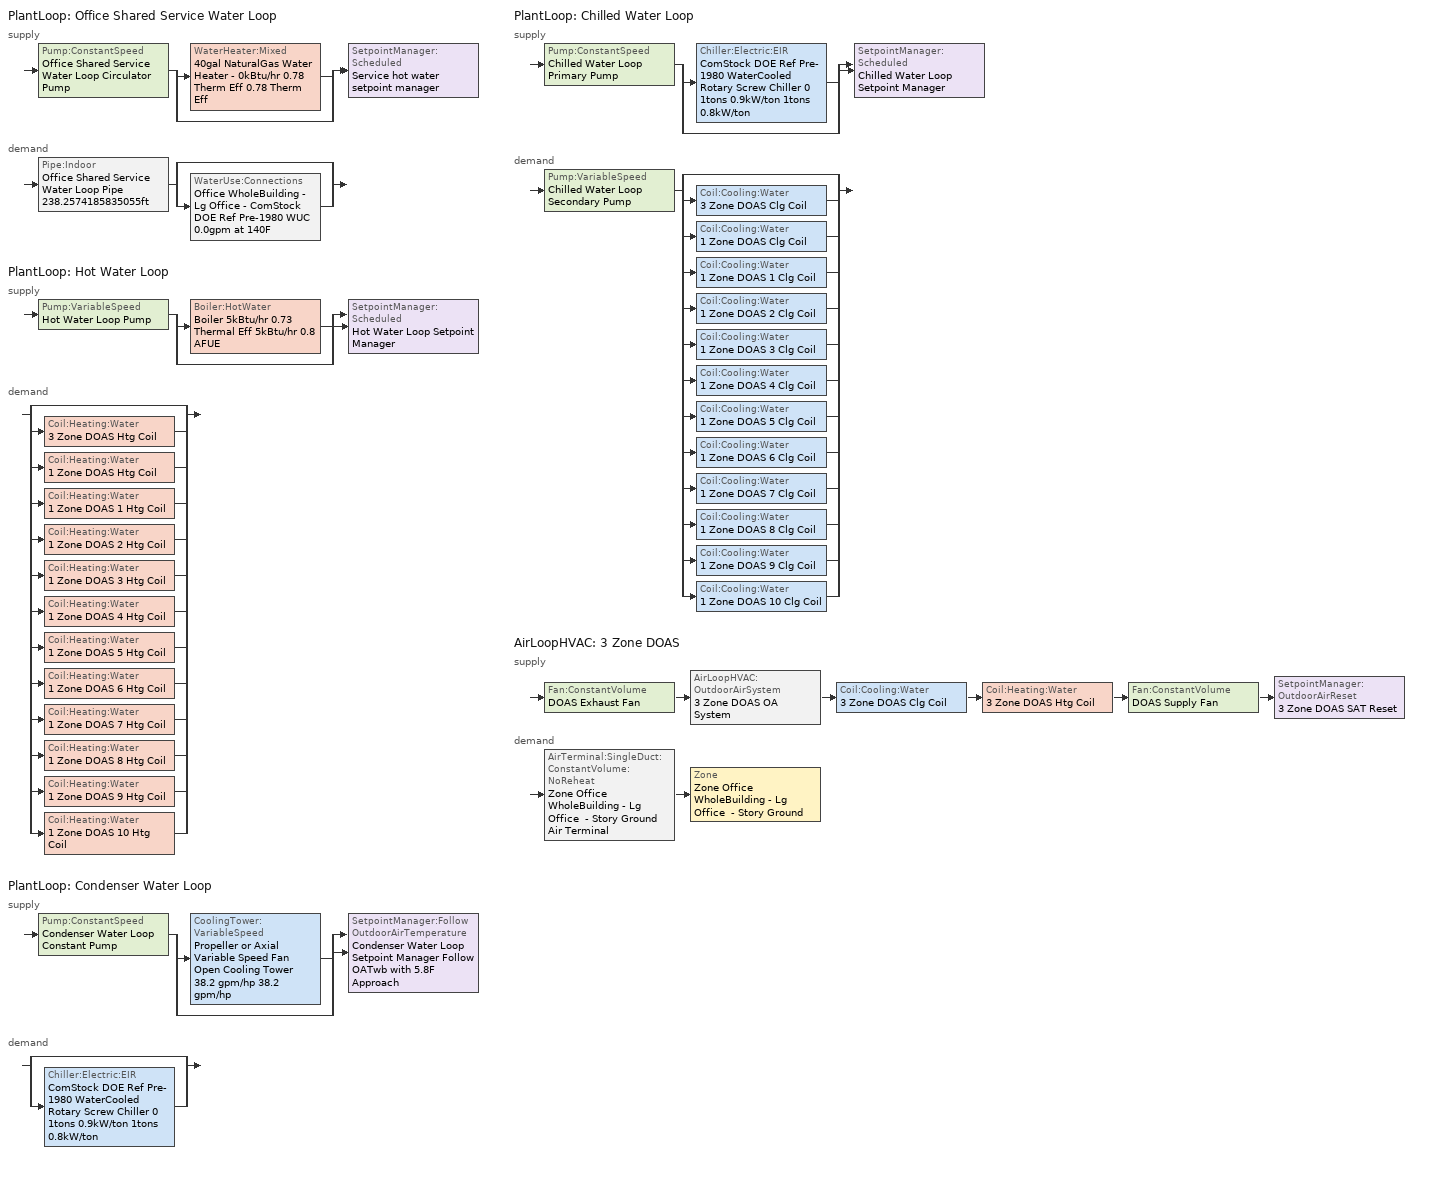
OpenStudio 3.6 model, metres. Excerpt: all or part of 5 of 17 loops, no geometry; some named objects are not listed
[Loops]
PlantLoop 'Office Shared Service Water Loop'
 supply: Pump:ConstantSpeed 'Office Shared Service Water Loop Circulator Pump' > split
  | WaterHeater:Mixed '40gal NaturalGas Water Heater - 0kBtu/hr 0.78 Therm Eff 0.78 Therm Eff'
  | bypass
  join > SetpointManager:Scheduled 'Service hot water setpoint manager'
 demand: Pipe:Indoor 'Office Shared Service Water Loop Pipe 238.2574185835055ft' > split
  | bypass
  | WaterUse:Connections 'Office WholeBuilding - Lg Office - ComStock DOE Ref Pre-1980 WUC 0.0gpm at 140F'
PlantLoop 'Hot Water Loop'
 supply: Pump:VariableSpeed 'Hot Water Loop Pump' > split
  | Boiler:HotWater 'Boiler 5kBtu/hr 0.73 Thermal Eff 5kBtu/hr 0.8 AFUE'
  | bypass
  join > SetpointManager:Scheduled 'Hot Water Loop Setpoint Manager'
 demand: split
  | bypass
  | Coil:Heating:Water '3 Zone DOAS Htg Coil'
  | Coil:Heating:Water '1 Zone DOAS Htg Coil'
  | Coil:Heating:Water '1 Zone DOAS 1 Htg Coil'
  | Coil:Heating:Water '1 Zone DOAS 2 Htg Coil'
  | Coil:Heating:Water '1 Zone DOAS 3 Htg Coil'
  | Coil:Heating:Water '1 Zone DOAS 4 Htg Coil'
  | Coil:Heating:Water '1 Zone DOAS 5 Htg Coil'
  | Coil:Heating:Water '1 Zone DOAS 6 Htg Coil'
  | Coil:Heating:Water '1 Zone DOAS 7 Htg Coil'
  | Coil:Heating:Water '1 Zone DOAS 8 Htg Coil'
  | Coil:Heating:Water '1 Zone DOAS 9 Htg Coil'
  | Coil:Heating:Water '1 Zone DOAS 10 Htg Coil'
PlantLoop 'Condenser Water Loop'
 supply: Pump:ConstantSpeed 'Condenser Water Loop Constant Pump' > split
  | CoolingTower:VariableSpeed 'Propeller or Axial Variable Speed Fan Open Cooling Tower 38.2 gpm/hp 38.2 gpm/hp'
  | bypass
  join > SetpointManager:FollowOutdoorAirTemperature 'Condenser Water Loop Setpoint Manager Follow OATwb with 5.8F Approach'
 demand: split
  | bypass
  | Chiller:Electric:EIR 'ComStock DOE Ref Pre-1980 WaterCooled  Rotary Screw Chiller 0 1tons 0.9kW/ton 1tons 0.8kW/ton'
PlantLoop 'Chilled Water Loop'
 supply: Pump:ConstantSpeed 'Chilled Water Loop Primary Pump' > split
  | Chiller:Electric:EIR 'ComStock DOE Ref Pre-1980 WaterCooled  Rotary Screw Chiller 0 1tons 0.9kW/ton 1tons 0.8kW/ton'
  | bypass
  join > SetpointManager:Scheduled 'Chilled Water Loop Setpoint Manager'
 demand: Pump:VariableSpeed 'Chilled Water Loop Secondary Pump' > split
  | bypass
  | Coil:Cooling:Water '3 Zone DOAS Clg Coil'
  | Coil:Cooling:Water '1 Zone DOAS Clg Coil'
  | Coil:Cooling:Water '1 Zone DOAS 1 Clg Coil'
  | Coil:Cooling:Water '1 Zone DOAS 2 Clg Coil'
  | Coil:Cooling:Water '1 Zone DOAS 3 Clg Coil'
  | Coil:Cooling:Water '1 Zone DOAS 4 Clg Coil'
  | Coil:Cooling:Water '1 Zone DOAS 5 Clg Coil'
  | Coil:Cooling:Water '1 Zone DOAS 6 Clg Coil'
  | Coil:Cooling:Water '1 Zone DOAS 7 Clg Coil'
  | Coil:Cooling:Water '1 Zone DOAS 8 Clg Coil'
  | Coil:Cooling:Water '1 Zone DOAS 9 Clg Coil'
  | Coil:Cooling:Water '1 Zone DOAS 10 Clg Coil'
AirLoopHVAC '3 Zone DOAS'
 supply: Fan:ConstantVolume 'DOAS Exhaust Fan' > AirLoopHVAC:OutdoorAirSystem '3 Zone DOAS OA System' > Coil:Cooling:Water '3 Zone DOAS Clg Coil' > Coil:Heating:Water '3 Zone DOAS Htg Coil' > Fan:ConstantVolume 'DOAS Supply Fan' > SetpointManager:OutdoorAirReset '3 Zone DOAS SAT Reset'
 demand: AirTerminal:SingleDuct:ConstantVolume:NoReheat 'Zone Office WholeBuilding - Lg Office  - Story Ground Air Terminal' > Zone 'Zone Office WholeBuilding - Lg Office  - Story Ground'
[SizingPeriod:DesignDay] Barometric Pressure {Pa}=100606; Rain Indicator=No; Snow Indicator=No; Day of Month=21; Daylight Saving Time Indicator=No; Humidity Condition Type=Wetbulb; Dry-Bulb Temperature Range Modifier Type=DefaultMultipliers
Name | Maximum Dry-Bulb Temperature {C} | Daily Dry-Bulb Temperature Range {deltaC} | Wind Speed {m/s} | Wind Direction {deg} | Sky Clearness | Month | Day Type | Wetbulb or DewPoint at Maximum Dry-Bulb {C} | Solar Model Indicator | ASHRAE Clear Sky Optical Depth for Beam Irradiance | ASHRAE Clear Sky Optical Depth for Diffuse Irradiance
Orangeburg Muni Ann Htg 99% Condns DB 1 | -2.5 | 0 | 1.2 | 210 | 0 | 1 | WinterDesignDay | -2.5 | ASHRAEClearSky
Orangeburg Muni Ann Htg 99.6% Condns DB 1 | -4 | 0 | 1.2 | 210 | 0 | 1 | WinterDesignDay | -4 | ASHRAEClearSky
Orangeburg Muni Ann Htg Wind 99% Condns WS=>MCDB 1 | 14.8 | 0 | 8.9 | 210 | 0 | 1 | WinterDesignDay | 14.8 | ASHRAEClearSky
Orangeburg Muni April .4% Condns DB=>MCWB 1 | 32 | 13.4 | 3.5 | 200 |  | 4 | SummerDesignDay | 19.3 | ASHRAETau | 0.389 | 2.318
Orangeburg Muni April .4% Condns WB=>MCDB 1 | 28.7 | 13.4 | 3.5 | 200 |  | 4 | SummerDesignDay | 21.9 | ASHRAETau | 0.389 | 2.318
Orangeburg Muni August .4% Condns DB=>MCWB 1 | 37.2 | 10.1 | 3.5 | 200 |  | 8 | SummerDesignDay | 25.8 | ASHRAETau | 0.427 | 2.281
Orangeburg Muni August .4% Condns WB=>MCDB 1 | 33.3 | 10.1 | 3.5 | 200 |  | 8 | SummerDesignDay | 27.3 | ASHRAETau | 0.427 | 2.281
Orangeburg Muni December .4% Condns DB=>MCWB 1 | 24.8 | 11.9 | 3.5 | 200 |  | 12 | SummerDesignDay | 18 | ASHRAETau | 0.341 | 2.602
Orangeburg Muni December .4% Condns WB=>MCDB 1 | 22 | 11.9 | 3.5 | 200 |  | 12 | SummerDesignDay | 19.6 | ASHRAETau | 0.341 | 2.602
Orangeburg Muni February .4% Condns DB=>MCWB 1 | 24 | 12 | 3.5 | 200 |  | 2 | SummerDesignDay | 16.6 | ASHRAETau | 0.335 | 2.59
Orangeburg Muni February .4% Condns WB=>MCDB 1 | 22.3 | 12 | 3.5 | 200 |  | 2 | SummerDesignDay | 18.7 | ASHRAETau | 0.335 | 2.59
Orangeburg Muni January .4% Condns DB=>MCWB 1 | 24 | 11.5 | 3.5 | 200 |  | 1 | SummerDesignDay | 17.6 | ASHRAETau | 0.34 | 2.606
Orangeburg Muni January .4% Condns WB=>MCDB 1 | 22.2 | 11.5 | 3.5 | 200 |  | 1 | SummerDesignDay | 19.3 | ASHRAETau | 0.34 | 2.606
Orangeburg Muni July .4% Condns DB=>MCWB 1 | 37.3 | 10.8 | 3.5 | 200 |  | 7 | SummerDesignDay | 24.7 | ASHRAETau | 0.446 | 2.194
Orangeburg Muni July .4% Condns WB=>MCDB 1 | 33.3 | 10.8 | 3.5 | 200 |  | 7 | SummerDesignDay | 27.3 | ASHRAETau | 0.446 | 2.194
Orangeburg Muni June .4% Condns DB=>MCWB 1 | 36.3 | 10.9 | 3.5 | 200 |  | 6 | SummerDesignDay | 23.6 | ASHRAETau | 0.393 | 2.315
Orangeburg Muni June .4% Condns WB=>MCDB 1 | 31.8 | 10.9 | 3.5 | 200 |  | 6 | SummerDesignDay | 25.7 | ASHRAETau | 0.393 | 2.315
Orangeburg Muni March .4% Condns DB=>MCWB 1 | 27.9 | 12.8 | 3.5 | 200 |  | 3 | SummerDesignDay | 18 | ASHRAETau | 0.359 | 2.462
Orangeburg Muni March .4% Condns WB=>MCDB 1 | 25.1 | 12.8 | 3.5 | 200 |  | 3 | SummerDesignDay | 20.1 | ASHRAETau | 0.359 | 2.462
Orangeburg Muni May .4% Condns DB=>MCWB 1 | 33.9 | 12.5 | 3.5 | 200 |  | 5 | SummerDesignDay | 22 | ASHRAETau | 0.38 | 2.337
Orangeburg Muni May .4% Condns WB=>MCDB 1 | 30.5 | 12.5 | 3.5 | 200 |  | 5 | SummerDesignDay | 24.2 | ASHRAETau | 0.38 | 2.337
Orangeburg Muni November .4% Condns DB=>MCWB 1 | 27.4 | 12.8 | 3.5 | 200 |  | 11 | SummerDesignDay | 19.7 | ASHRAETau | 0.345 | 2.607
Orangeburg Muni November .4% Condns WB=>MCDB 1 | 24.5 | 12.8 | 3.5 | 200 |  | 11 | SummerDesignDay | 21.9 | ASHRAETau | 0.345 | 2.607
Orangeburg Muni October .4% Condns DB=>MCWB 1 | 31.1 | 11.8 | 3.5 | 200 |  | 10 | SummerDesignDay | 22.9 | ASHRAETau | 0.364 | 2.511
Orangeburg Muni October .4% Condns WB=>MCDB 1 | 28.2 | 11.8 | 3.5 | 200 |  | 10 | SummerDesignDay | 24.1 | ASHRAETau | 0.364 | 2.511
Orangeburg Muni September .4% Condns DB=>MCWB 1 | 34.1 | 10.4 | 3.5 | 200 |  | 9 | SummerDesignDay | 22.6 | ASHRAETau | 0.393 | 2.444
Orangeburg Muni September .4% Condns WB=>MCDB 1 | 29.8 | 10.4 | 3.5 | 200 |  | 9 | SummerDesignDay | 25.3 | ASHRAETau | 0.393 | 2.444
[Construction]
Copper pipe 0.75in type L with 0.5in fiberglass batt: Fiberglass batt 0.5in, Copper pipe 0.75in type L
[Material] Roughness=Smooth; Thermal Absorptance=0.9; Solar Absorptance=0.7; Visible Absorptance=0.7
Name | Thickness {m} | Conductivity {W/m-K} | Density {kg/m3} | Specific Heat {J/kg-K}
Copper pipe 0.75in type L | 0.001143 | 386 | 8906.27 | 385.1856
Fiberglass batt 0.5in | 0.0127 | 0.0663448 | 11.2129 | 837.36
[Sizing:Zone]
Zone Office WholeBuilding - Lg Office  - Story Ground: Zone Cooling Design Supply Air Temperature Input Method=SupplyAirTemperature; Zone Cooling Design Supply Air Temperature {C}=14; Zone Cooling Design Supply Air Temperature Difference {deltaC}=11.11; Zone Heating Design Supply Air Temperature Input Method=SupplyAirTemperature; Zone Heating Design Supply Air Temperature {C}=40; Zone Heating Design Supply Air Temperature Difference {deltaC}=11.11; Zone Cooling Design Supply Air Humidity Ratio {kg-H2O/kg-air}=0.0085; Zone Heating Design Supply Air Humidity Ratio {kg-H2O/kg-air}=0.008; Cooling Design Air Flow Method=DesignDay; Heating Design Air Flow Method=DesignDay; Account for Dedicated Outdoor Air System=Yes; Dedicated Outdoor Air System Control Strategy=NeutralSupplyAir; Dedicated Outdoor Air Low Setpoint Temperature for Design {C}=15.556; Dedicated Outdoor Air High Setpoint Temperature for Design {C}=21.111; Zone Load Sizing Method=Sensible Load Only No Latent Load; Zone Latent Cooling Design Supply Air Humidity Ratio Input Method=HumidityRatioDifference; Zone Cooling Design Supply Air Humidity Ratio Difference {kgWater/kgDryAir}=0.005; Zone Latent Heating Design Supply Air Humidity Ratio Input Method=HumidityRatioDifference; Zone Humidification Design Supply Air Humidity Ratio Difference {kgWater/kgDryAir}=0.005
[Zone equipment]
Zone Office WholeBuilding - Lg Office  - Story Ground: Zone Office WholeBuilding - Lg Office  - Story Ground Air Terminal, Zone Office WholeBuilding - Lg Office  - Story Ground WSHP
[WaterUse:Connections]
Office WholeBuilding - Lg Office - ComStock DOE Ref Pre-1980 WUC 0.0gpm at 140F: Drain Water Heat Exchanger Type=None; Drain Water Heat Exchanger Destination=Plant; Water Use Equipment Name 1=Office WholeBuilding - Lg Office - ComStock DOE Ref Pre-1980 Service Water Use 0.0gpm at 140F
[WaterUse:Equipment:Definition]
Office WholeBuilding - Lg Office - ComStock DOE Ref Pre-1980 Service Water Use Def 0.0gpm: Peak Flow Rate {m3/s}=1.31218e-07; Target Temperature Schedule=Mixed Water At Faucet Temp - 140F; Sensible Fraction Schedule=Fraction Sensible - 0.2; Latent Fraction Schedule=Fraction Latent - 0.05
[WaterUse:Equipment]
Office WholeBuilding - Lg Office - ComStock DOE Ref Pre-1980 Service Water Use 0.0gpm at 140F: Water Use Equipment Definition=Office WholeBuilding - Lg Office - ComStock DOE Ref Pre-1980 Service Water Use Def 0.0gpm; Flow Rate Fraction Schedule=OfficeLarge BLDG_SWH_SCH
[PlantLoop] Glycol Concentration=0; Load Distribution Scheme=Optimal
Name | Maximum Loop Temperature {C} | Minimum Loop Temperature {C} | Maximum Loop Flow Rate {m3/s} | Plant Loop Volume {m3} | Fluid Type | Common Pipe Simulation
Office Shared Service Water Loop | 60 | 10 | 1.31218e-07 | 1.57462e-05
Hot Water Loop |  | 10 | 3.03278e-05 | 0.00363934 | Water
Condenser Water Loop | 80 | 5 | 0.000126362 | 0.0151634
Chilled Water Loop | 40 | 1 | 8.77516e-05 | 0.0105302 |  | CommonPipe
[Sizing:Plant]
Name | Loop Type | Design Loop Exit Temperature {C} | Loop Design Temperature Difference {deltaC} | Sizing Option | Zone Timesteps in Averaging Window | Coincident Sizing Factor Mode
Office Shared Service Water Loop | Heating | 60 | 5 | NonCoincident | 1 | None
Hot Water Loop | Heating | 82.2222 | 11.1111 | NonCoincident | 1 | None
Condenser Water Loop | Condenser | 29.4444 | 5.55556 | Coincident | 6 | GlobalCoolingSizingFactor
Chilled Water Loop | Cooling | 6.66667 | 5.61111 | NonCoincident | 1 | None
[SetpointManager:Scheduled] Control Variable=Temperature
Name | Schedule | Setpoint Node or NodeList
Service hot water setpoint manager | Service Water Loop Temp - 140F | Office Shared Service Water Loop Supply Outlet Node
Hot Water Loop Setpoint Manager | Hot Water Loop Temp - 180F | Hot Water Loop Supply Outlet Node
Chilled Water Loop Setpoint Manager | Chilled Water Loop Temp - 44F | Chilled Water Loop Supply Outlet Node
[Pump:ConstantSpeed] Motor Efficiency=0.825; Fraction of Motor Inefficiencies to Fluid Stream=0; Pump Control Type=Intermittent; Design Power Sizing Method=PowerPerFlowPerPressure; Design Electric Power per Unit Flow Rate {W/(m3/s)}=348701.1; Design Shaft Power per Unit Flow Rate per Unit Head {W-s/m3-Pa}=1.28205
Name | Rated Flow Rate {m3/s} | Rated Pump Head {Pa} | Rated Power Consumption {W}
Office Shared Service Water Loop Circulator Pump | 1.31218e-07 | 29890.7 | 0.00609512
Condenser Water Loop Constant Pump | 0.000126362 | 148557 | 29.17155
Chilled Water Loop Primary Pump | 8.77516e-05 | 44836 | 6.11411
[WaterHeater:Mixed]
40gal NaturalGas Water Heater - 0kBtu/hr 0.78 Therm Eff 0.78 Therm Eff: Tank Volume {m3}=0.151416; Setpoint Temperature Schedule=Service Water Loop Temp - 140F; Deadband Temperature Difference {deltaC}=2; Maximum Temperature Limit {C}=60; Heater Control Type=Cycle; Heater Maximum Capacity {W}=21.8888; Heater Fuel Type=NaturalGas; Heater Thermal Efficiency=0.78; Off Cycle Parasitic Fuel Consumption Rate {W}=0; Off Cycle Parasitic Fuel Type=NaturalGas; Off Cycle Parasitic Heat Fraction to Tank=0; On Cycle Parasitic Fuel Consumption Rate {W}=0; On Cycle Parasitic Fuel Type=NaturalGas; On Cycle Parasitic Heat Fraction to Tank=0; Ambient Temperature Indicator=Schedule; Ambient Temperature Schedule=Water Heater Ambient Temp Schedule - 70.0f; Off Cycle Loss Coefficient to Ambient Temperature {W/K}=5.99799; On Cycle Loss Coefficient to Ambient Temperature {W/K}=5.99799; Use Side Effectiveness=1; Source Side Effectiveness=1; Use Side Design Flow Rate {m3/s}=autosize; Source Side Design Flow Rate {m3/s}=autosize; Indirect Water Heating Recovery Time {hr}=1.5; Source Side Flow Control Mode=IndirectHeatPrimarySetpoint
[WaterHeater:Sizing]
40gal NaturalGas Water Heater - 0kBtu/hr 0.78 Therm Eff 0.78 Therm Eff: Design Mode=PeakDraw; Time Storage Can Meet Peak Draw {hr}=0.538503; Time for Tank Recovery {hr}=0; Nominal Tank Volume for Autosizing Plant Connections {m3}=1
[Pipe:Indoor]
Office Shared Service Water Loop Pipe 238.2574185835055ft: Construction=Copper pipe 0.75in type L with 0.5in fiberglass batt; Environment Type=Schedule; Ambient Temperature Schedule=Temporary Pipe Indoor Ambient Temp 88.7F; Ambient Air Velocity Schedule=Office Shared Service Water Loop Piping Air Velocity - 0.67mph; Pipe Inside Diameter {m}=0.019939; Pipe Length {m}=72.6209
[Pump:VariableSpeed] Motor Efficiency=0.825; Coefficient 1 of the Part Load Performance Curve=0; Pump Control Type=Intermittent; Skin Loss Radiative Fraction=0.5; Design Power Sizing Method=PowerPerFlowPerPressure; Design Electric Power per Unit Flow Rate {W/(m3/s)}=348701.1; Design Shaft Power per Unit Flow Rate per Unit Head {W-s/m3-Pa}=1.28205; Design Minimum Flow Rate Fraction=0
Name | Rated Flow Rate {m3/s} | Rated Pump Head {Pa} | Rated Power Consumption {W} | Coefficient 2 of the Part Load Performance Curve | Coefficient 3 of the Part Load Performance Curve | Coefficient 4 of the Part Load Performance Curve | Fraction of Motor Inefficiencies to Fluid Stream
Hot Water Loop Pump | 3.03278e-05 | 179344 | 8.45239 | 3.2485 | -4.7443 | 2.5294
Chilled Water Loop Secondary Pump | 8.77516e-05 | 134508 | 18.34233 | 0.5726 | -0.301 | 0.7347 | 0
[Boiler:HotWater]
Boiler 5kBtu/hr 0.73 Thermal Eff 5kBtu/hr 0.8 AFUE: Fuel Type=NaturalGas; Nominal Capacity {W}=1386.55; Nominal Thermal Efficiency=0.8; Efficiency Curve Temperature Evaluation Variable=LeavingBoiler; Normalized Boiler Efficiency Curve=Boiler with No Minimum Turndown; Design Water Flow Rate {m3/s}=3.03278e-05; Minimum Part Load Ratio=0; Maximum Part Load Ratio=1.2; Optimum Part Load Ratio=1; Water Outlet Upper Temperature Limit {C}=95; Boiler Flow Mode=LeavingSetpointModulated; Parasitic Electric Load {W}=0; Sizing Factor=1
[SetpointManager:FollowOutdoorAirTemperature]
Condenser Water Loop Setpoint Manager Follow OATwb with 5.8F Approach: Control Variable=Temperature; Reference Temperature Type=OutdoorAirWetBulb; Offset Temperature Difference {deltaC}=3.24444; Maximum Setpoint Temperature {C}=29.4444; Minimum Setpoint Temperature {C}=21.1111; Setpoint Node or NodeList=Condenser Water Loop Supply Outlet Node
[CoolingTower:VariableSpeed]
Propeller or Axial Variable Speed Fan Open Cooling Tower 38.2 gpm/hp 38.2 gpm/hp: Model Type=CoolToolsCrossFlow; Design Inlet Air Wet-Bulb Temperature {C}=26.2; Design Approach Temperature {deltaC}=3.24444; Design Range Temperature {deltaC}=5.55556; Design Water Flow Rate {m3/s}=0.000126362; Design Air Flow Rate {m3/s}=0.34898; Design Fan Power {W}=131.671; Fan Power Ratio Function of Air Flow Rate Ratio Curve=VSD-TWR-FAN-FPLR; Minimum Air Flow Rate Ratio=0.2; Fraction of Tower Capacity in Free Convection Regime=0.125; Basin Heater Capacity {W/K}=0; Basin Heater Setpoint Temperature {C}=2; Evaporation Loss Mode=SaturatedExit; Evaporation Loss Factor {percent/K}=0.2; Drift Loss Percent {percent}=0.008; Blowdown Calculation Mode=ConcentrationRatio; Blowdown Concentration Ratio=3; Number of Cells=1; Sizing Factor=1
[Chiller:Electric:EIR]
ComStock DOE Ref Pre-1980 WaterCooled  Rotary Screw Chiller 0 1tons 0.9kW/ton 1tons 0.8kW/ton: Reference Capacity {W}=2066.78; Reference COP {W/W}=4.50897; Reference Leaving Chilled Water Temperature {C}=6.66667; Reference Entering Condenser Fluid Temperature {C}=35; Reference Chilled Water Flow Rate {m3/s}=8.77516e-05; Reference Condenser Fluid Flow Rate {m3/s}=0.00010875; Cooling Capacity Function of Temperature Curve=WaterCooled_PositiveDisplacement_Chiller_LT150_2010_PathA_CAPFT; Electric Input to Cooling Output Ratio Function of Temperature Curve=WaterCooled_PositiveDisplacement_Chiller_LT150_2010_PathA_EIRFT; Electric Input to Cooling Output Ratio Function of Part Load Ratio Curve=ChlrWtrPosDispPathAAllEIRRatio_fQRatio; Minimum Part Load Ratio=0.15; Maximum Part Load Ratio=1; Optimum Part Load Ratio=1; Minimum Unloading Ratio=0.25; Condenser Type=WaterCooled; Leaving Chilled Water Lower Temperature Limit {C}=2.22222; Chiller Flow Mode=ConstantFlow; Design Heat Recovery Water Flow Rate {m3/s}=Autosize; Sizing Factor=1; Basin Heater Capacity {W/K}=0; Basin Heater Setpoint Temperature {C}=10; Condenser Heat Recovery Relative Capacity Fraction=1
[AirLoopHVAC]
3 Zone DOAS: Availability Schedule=3 Zone DOAS Occ Sch; Design Supply Air Flow Rate {m3/s}=0.00269167; Design Return Air Flow Fraction of Supply Air Flow=1
[Sizing:System]
3 Zone DOAS: Type of Load to Size On=VentilationRequirement; Design Outdoor Air Flow Rate {m3/s}=0.00269167; Central Heating Maximum System Air Flow Ratio=1; Preheat Design Temperature {C}=7; Preheat Design Humidity Ratio {kg-H2O/kg-Air}=0.008; Precool Design Temperature {C}=12.8; Precool Design Humidity Ratio {kg-H2O/kg-Air}=0.008; Central Cooling Design Supply Air Temperature {C}=15.5556; Central Heating Design Supply Air Temperature {C}=21.1111; Sizing Option=Coincident; 100% Outdoor Air in Cooling=Yes; 100% Outdoor Air in Heating=Yes; Central Cooling Design Supply Air Humidity Ratio {kg-H2O/kg-Air}=0.0085; System Outdoor Air Method=ZoneSum; Zone Maximum Outdoor Air Fraction=1; Cooling Supply Air Flow Rate Per Floor Area {m3/s-m2}=0.00996765; Cooling Fraction of Autosized Cooling Supply Air Flow Rate=1; Cooling Supply Air Flow Rate Per Unit Cooling Capacity {m3/s-W}=3.94755e-05; Heating Supply Air Flow Rate Per Floor Area {m3/s-m2}=0.00996765; Heating Fraction of Autosized Heating Supply Air Flow Rate=1; Heating Fraction of Autosized Cooling Supply Air Flow Rate=1; Heating Supply Air Flow Rate Per Unit Heating Capacity {m3/s-W}=3.15882e-05; Cooling Design Capacity Method=CoolingDesignCapacity; Cooling Design Capacity {W}=68.37; Cooling Design Capacity Per Floor Area {W/m2}=234.7; Fraction of Autosized Cooling Design Capacity=1; Heating Design Capacity Method=HeatingDesignCapacity; Heating Design Capacity {W}=81.22; Heating Design Capacity Per Floor Area {W/m2}=157; Fraction of Autosized Heating Design Capacity=1; Central Cooling Capacity Control Method=OnOff; Occupant Diversity=1
[Fan:ConstantVolume] Availability Schedule=Always On Discrete; Fan Total Efficiency=0.53625; Pressure Rise {Pa}=622.722; Maximum Flow Rate {m3/s}=0.00269167; Motor Efficiency=0.825; Motor In Airstream Fraction=1
DOAS Supply Fan; DOAS Exhaust Fan
[Coil:Heating:Water] Availability Schedule=Always On Discrete; Rated Inlet Water Temperature {C}=82.2222; Rated Inlet Air Temperature {C}=16.6; Rated Outlet Water Temperature {C}=71.1111; Rated Outlet Air Temperature {C}=32.2
Name | U-Factor Times Area Value {W/K} | Maximum Water Flow Rate {m3/s} | Rated Capacity {W}
3 Zone DOAS Htg Coil | 1.23195 | 1.77642e-06 | 81.21562
1 Zone DOAS Htg Coil; 1 Zone DOAS 1 Htg Coil; 1 Zone DOAS 2 Htg Coil; 1 Zone DOAS 3 Htg Coil; 1 Zone DOAS 4 Htg Coil; 1 Zone DOAS 5 Htg Coil; 1 Zone DOAS 6 Htg Coil; 1 Zone DOAS 7 Htg Coil; 1 Zone DOAS 8 Htg Coil; 1 Zone DOAS 9 Htg Coil; 1 Zone DOAS 10 Htg Coil | 1.80004 | 2.59558e-06 | 118.6669
[Controller:WaterCoil] Minimum Actuated Flow {m3/s}=0
Name | Water Coil | Action | Controller Convergence Tolerance {deltaC} | Maximum Actuated Flow {m3/s}
3 Zone DOAS Htg Coil Controller | 3 Zone DOAS Htg Coil | Normal | 0.0001 | 1.77642e-06
3 Zone DOAS Clg Coil Controller | 3 Zone DOAS Clg Coil | Reverse | 0.001 | 5.876e-06
1 Zone DOAS Htg Coil Controller | 1 Zone DOAS Htg Coil | Normal | 0.0001 | 2.59558e-06
1 Zone DOAS Clg Coil Controller | 1 Zone DOAS Clg Coil | Reverse | 0.001 | 7.43917e-06
1 Zone DOAS 1 Htg Coil Controller | 1 Zone DOAS 1 Htg Coil | Normal | 0.0001 | 2.59558e-06
1 Zone DOAS 1 Clg Coil Controller | 1 Zone DOAS 1 Clg Coil | Reverse | 0.001 | 7.43917e-06
1 Zone DOAS 2 Htg Coil Controller | 1 Zone DOAS 2 Htg Coil | Normal | 0.0001 | 2.59558e-06
1 Zone DOAS 2 Clg Coil Controller | 1 Zone DOAS 2 Clg Coil | Reverse | 0.001 | 7.43917e-06
1 Zone DOAS 3 Htg Coil Controller | 1 Zone DOAS 3 Htg Coil | Normal | 0.0001 | 2.59558e-06
1 Zone DOAS 3 Clg Coil Controller | 1 Zone DOAS 3 Clg Coil | Reverse | 0.001 | 7.43917e-06
1 Zone DOAS 4 Htg Coil Controller | 1 Zone DOAS 4 Htg Coil | Normal | 0.0001 | 2.59558e-06
1 Zone DOAS 4 Clg Coil Controller | 1 Zone DOAS 4 Clg Coil | Reverse | 0.001 | 7.43917e-06
1 Zone DOAS 5 Htg Coil Controller | 1 Zone DOAS 5 Htg Coil | Normal | 0.0001 | 2.59558e-06
1 Zone DOAS 5 Clg Coil Controller | 1 Zone DOAS 5 Clg Coil | Reverse | 0.001 | 7.43917e-06
1 Zone DOAS 6 Htg Coil Controller | 1 Zone DOAS 6 Htg Coil | Normal | 0.0001 | 2.59558e-06
1 Zone DOAS 6 Clg Coil Controller | 1 Zone DOAS 6 Clg Coil | Reverse | 0.001 | 7.43917e-06
1 Zone DOAS 7 Htg Coil Controller | 1 Zone DOAS 7 Htg Coil | Normal | 0.0001 | 2.59558e-06
1 Zone DOAS 7 Clg Coil Controller | 1 Zone DOAS 7 Clg Coil | Reverse | 0.001 | 7.43917e-06
1 Zone DOAS 8 Htg Coil Controller | 1 Zone DOAS 8 Htg Coil | Normal | 0.0001 | 2.59558e-06
1 Zone DOAS 8 Clg Coil Controller | 1 Zone DOAS 8 Clg Coil | Reverse | 0.001 | 7.43917e-06
1 Zone DOAS 9 Htg Coil Controller | 1 Zone DOAS 9 Htg Coil | Normal | 0.0001 | 2.59558e-06
1 Zone DOAS 9 Clg Coil Controller | 1 Zone DOAS 9 Clg Coil | Reverse | 0.001 | 7.43917e-06
1 Zone DOAS 10 Htg Coil Controller | 1 Zone DOAS 10 Htg Coil | Normal | 0.0001 | 2.59558e-06
1 Zone DOAS 10 Clg Coil Controller | 1 Zone DOAS 10 Clg Coil | Reverse | 0.001 | 7.48388e-06
[Coil:Cooling:Water] Availability Schedule=Always On Discrete; Design Inlet Water Temperature {C}=6.66667; Design Outlet Air Humidity Ratio {kg-H2O/kg-air}=0.0085; Heat Exchanger Configuration=CrossFlow
Name | Design Water Flow Rate {m3/s} | Design Air Flow Rate {m3/s} | Design Inlet Air Temperature {C} | Design Outlet Air Temperature {C} | Design Inlet Air Humidity Ratio {kg-H2O/kg-air}
3 Zone DOAS Clg Coil | 5.876e-06 | 0.00269167 | 36.695 | 14.61767 | 0.0164658
1 Zone DOAS Clg Coil; 1 Zone DOAS 1 Clg Coil; 1 Zone DOAS 2 Clg Coil; 1 Zone DOAS 3 Clg Coil; 1 Zone DOAS 4 Clg Coil; 1 Zone DOAS 5 Clg Coil; 1 Zone DOAS 6 Clg Coil; 1 Zone DOAS 7 Clg Coil; 1 Zone DOAS 8 Clg Coil; 1 Zone DOAS 9 Clg Coil | 7.43917e-06 | 0.0039329 | 35.788 | 14.6145 | 0.014594
1 Zone DOAS 10 Clg Coil | 7.48388e-06 | 0.0039329 | 36.004 | 14.6145 | 0.0145944
[Controller:OutdoorAir]
3 Zone DOAS Outdoor Air Controller: Minimum Outdoor Air Flow Rate {m3/s}=0.00269167; Maximum Outdoor Air Flow Rate {m3/s}=0.00269167; Economizer Control Type=NoEconomizer; Economizer Control Action Type=ModulateFlow; Economizer Maximum Limit Dry-Bulb Temperature {C}=12.7778; Lockout Type=LockoutWithHeating; Minimum Limit Type=FixedMinimum; Minimum Outdoor Air Schedule=Always On Discrete; Minimum Fraction of Outdoor Air Schedule=Always On Discrete; Controller Mechanical Ventilation=3 Zone DOAS Mechanical Ventilation Controller; High Humidity Control=No; Heat Recovery Bypass Control Type=BypassWhenWithinEconomizerLimits
[Controller:MechanicalVentilation]
3 Zone DOAS Mechanical Ventilation Controller: Availability Schedule=Always On Discrete; System Outdoor Air Method=ZoneSum
[AirLoopHVAC:OutdoorAirSystem]
3 Zone DOAS OA System: Controller=3 Zone DOAS Outdoor Air Controller
[SetpointManager:OutdoorAirReset]
3 Zone DOAS SAT Reset: Control Variable=Temperature; Setpoint at Outdoor Low Temperature {C}=21.1111; Outdoor Low Temperature {C}=12.7778; Setpoint at Outdoor High Temperature {C}=15.5556; Outdoor High Temperature {C}=21.1111; Setpoint Node or NodeList=3 Zone DOAS Supply Outlet Node
[AvailabilityManager:NightCycle] Applicability Schedule=Always On Discrete; Control Type=CycleOnAny; Thermostat Tolerance {deltaC}=1; Cycling Run Time {s}=3600
Availability Manager Night Cycle 1; Availability Manager Night Cycle 2; Availability Manager Night Cycle 3; Availability Manager Night Cycle 4; Availability Manager Night Cycle 5; Availability Manager Night Cycle 6; Availability Manager Night Cycle 7; Availability Manager Night Cycle 8; Availability Manager Night Cycle 9; Availability Manager Night Cycle 10; Availability Manager Night Cycle 11; Availability Manager Night Cycle 12
[AirTerminal:SingleDuct:ConstantVolume:NoReheat]
Zone Office WholeBuilding - Lg Office  - Story Ground Air Terminal: Availability Schedule=Always On Discrete; Maximum Air Flow Rate {m3/s}=0.00269167
[Schedule:Ruleset]
Name | Default Day Schedule | Summer Design Day Schedule | Winter Design Day Schedule
OfficeLarge BLDG_SWH_SCH | OfficeLarge BLDG_SWH_SCH Default | OfficeLarge BLDG_SWH_SCH Summer Design Day | OfficeLarge BLDG_SWH_SCH Winter Design Day
Fraction Sensible - 0.2 | Fraction Sensible - 0.2 Default
Fraction Latent - 0.05 | Fraction Latent - 0.05 Default
Mixed Water At Faucet Temp - 140F | Mixed Water At Faucet Temp - 140F Default
Service Water Loop Temp - 140F | Service Water Loop Temp - 140F Default
Water Heater Ambient Temp Schedule - 70.0f | Water Heater Ambient Temp Schedule - 70.0f Default
Office Shared Service Water Loop Piping Air Velocity - 0.67mph | Office Shared Service Water Loop Piping Air Velocity - 0.67mph Default
Hot Water Loop Temp - 180F | Hot Water Loop Temp - 180F Default
Chilled Water Loop Temp - 44F | Chilled Water Loop Temp - 44F Default
3 Zone DOAS Occ Sch | 3 Zone DOAS Occ Sch Default | 3 Zone DOAS Occ Sch Summer Design Day | 3 Zone DOAS Occ Sch Winter Design Day
[Schedule:Day]
OfficeLarge BLDG_SWH_SCH Default: Yes, 1, 30, 0.04, 1, 40, 0.045, 1, 50, 0.05, 2, 0, 0.055, 2, 9, 0.06, 2, 19, 0.065, 2, 29, 0.07, 2, 30, 0.07, 2, 39, 0.065, 2, 49, 0.06, 2, 59, 0.055, 3, 9, 0.05, 3, 19, 0.045, 3, 29, 0.04, 3, 30, 0.04, 4, 0, 0.04, 17, 30, 0.06, 17, 40, 0.065, 17, 50, 0.07, 18, 0, 0.075, 18, 10, 0.08, 18, 20, 0.085, 18, 30, 0.09, 18, 40, 0.085, 18, 50, 0.08, 19, 0, 0.075, 19, 10, 0.07, 19, 20, 0.065, 19, 30, 0.06, 19, 40, 0.0566667, 19, 50, 0.0533333, 20, 0, 0.05, 20, 10, 0.0466667, 20, 20, 0.0433333, 20, 30, 0.04, 24, 0, 0.04
OfficeLarge BLDG_SWH_SCH Summer Design Day: 6, 0, 0, 7, 0, 0.07, 8, 0, 0.19, 9, 0, 0.35, 10, 0, 0.38, 11, 0, 0.39, 12, 0, 0.47, 13, 0, 0.57, 14, 0, 0.54, 15, 0, 0.34, 16, 0, 0.33, 17, 0, 0.44, 18, 0, 0.26, 19, 0, 0.21, 20, 0, 0.15, 21, 0, 0.17, 22, 0, 0.08, 24, 0, 0.05
OfficeLarge BLDG_SWH_SCH SmrDsn|Wkdy Day: Yes, 0, 10, 0.00833333, 0, 20, 0.00416667, 0, 30, 0, 4, 0, 0, 4, 10, 0.0116667, 4, 20, 0.0233333, 4, 30, 0.035, 4, 40, 0.0466667, 4, 50, 0.0583333, 5, 0, 0.07, 5, 10, 0.09, 5, 20, 0.11, 5, 30, 0.13, 5, 40, 0.15, 5, 50, 0.17, 6, 0, 0.19, 6, 10, 0.216667, 6, 20, 0.243333, 6, 30, 0.27, 6, 40, 0.296667, 6, 50, 0.323333, 7, 0, 0.35, 7, 10, 0.355, 7, 20, 0.36, 7, 30, 0.365, 7, 40, 0.37, 7, 50, 0.375, 8, 0, 0.38, 8, 9, 0.381667, 8, 19, 0.383333, 8, 29, 0.385, 8, 39, 0.386667, 8, 49, 0.388333, 8, 59, 0.39, 9, 0, 0.39, 9, 9, 0.398889, 9, 19, 0.407778, 9, 29, 0.416667, 9, 39, 0.425556, 9, 49, 0.434444, 9, 59, 0.443333, 10, 9, 0.452222, 10, 19, 0.461111, 10, 29, 0.47, 10, 30, 0.47, 10, 39, 0.486667, 10, 49, 0.503333, 10, 59, 0.52, 11, 9, 0.536667, 11, 19, 0.553333, 11, 29, 0.57, 11, 30, 0.57, 11, 39, 0.565, 11, 49, 0.56, 11, 59, 0.555, 12, 9, 0.55, 12, 19, 0.545, 12, 29, 0.54, 12, 30, 0.54, 12, 39, 0.506667, 12, 49, 0.473333, 12, 59, 0.44, 13, 9, 0.406667, 13, 19, 0.373333, 13, 29, 0.34, 13, 30, 0.34, 13, 39, 0.338333, 13, 49, 0.336667, 13, 59, 0.335, 14, 9, 0.333333, 14, 19, 0.331667, 14, 29, 0.33, 14, 30, 0.33, 14, 39, 0.348333, 14, 49, 0.366667, 14, 59, 0.385, 15, 9, 0.403333, 15, 19, 0.421667, 15, 29, 0.44, 15, 30, 0.44, 15, 39, 0.42, 15, 49, 0.4, 15, 59, 0.38, 16, 9, 0.36, 16, 19, 0.34, 16, 30, 0.32, 16, 40, 0.3, 16, 50, 0.28, 17, 0, 0.26, 17, 10, 0.251667, 17, 20, 0.243333, 17, 30, 0.235, 17, 40, 0.226667, 17, 50, 0.218333, 18, 0, 0.21, 18, 10, 0.2, 18, 20, 0.19, 18, 30, 0.18, 18, 40, 0.17, 18, 50, 0.16, 19, 0, 0.15, 19, 10, 0.153333, 19, 20, 0.156667, 19, 30, 0.16, 19, 40, 0.163333, 19, 50, 0.166667, 20, 0, 0.17, 20, 10, 0.155, 20, 20, 0.14, 20, 30, 0.125, 20, 40, 0.11, 20, 50, 0.095, 21, 0, 0.08, 21, 10, 0.075, 21, 20, 0.07, 21, 30, 0.065, 21, 40, 0.06, 21, 50, 0.055, 22, 0, 0.05, 22, 30, 0.05, 22, 40, 0.0458333, 22, 50, 0.0416667, 23, 0, 0.0375, 23, 10, 0.0333333, 23, 20, 0.0291667, 23, 30, 0.025, 23, 40, 0.0208333, 23, 50, 0.0166667, 24, 0, 0.0125
OfficeLarge BLDG_SWH_SCH Winter Design Day: 6, 0, 0, 7, 0, 0.07, 8, 0, 0.11, 9, 0, 0.15, 10, 0, 0.21, 11, 0, 0.19, 12, 0, 0.23, 13, 0, 0.2, 14, 0, 0.19, 15, 0, 0.15, 16, 0, 0.13, 17, 0, 0.14, 21, 0, 0.07, 22, 0, 0.09, 24, 0, 0.05
OfficeLarge BLDG_SWH_SCH WntrDsn|Sat Day: Yes, 0, 10, 0.131667, 0, 20, 0.133333, 0, 30, 0.135, 0, 40, 0.136667, 0, 50, 0.138333, 1, 0, 0.14, 1, 10, 0.128333, 1, 20, 0.116667, 1, 30, 0.105, 1, 40, 0.0933333, 1, 50, 0.0816667, 2, 0, 0.07, 2, 30, 0, 2, 39, 0.0116667, 2, 49, 0.0233333, 2, 59, 0.035, 3, 9, 0.0466667, 3, 19, 0.0583333, 3, 29, 0.07, 3, 30, 0.07, 3, 39, 0.0766667, 3, 49, 0.0833333, 3, 59, 0.09, 4, 9, 0.0966667, 4, 19, 0.103333, 4, 30, 0.11, 4, 40, 0.116667, 4, 50, 0.123333, 5, 0, 0.13, 5, 10, 0.136667, 5, 20, 0.143333, 5, 30, 0.15, 5, 40, 0.16, 5, 50, 0.17, 6, 0, 0.18, 6, 10, 0.19, 6, 20, 0.2, 6, 30, 0.21, 6, 40, 0.209506, 6, 50, 0.209012, 7, 0, 0.208519, 7, 10, 0.208025, 7, 20, 0.207531, 7, 30, 0.207037, 7, 40, 0.206543, 7, 50, 0.206049, 8, 0, 0.205556, 8, 10, 0.205062, 8, 20, 0.204568, 8, 30, 0.204074, 8, 39, 0.20358, 8, 49, 0.203086, 8, 59, 0.202593, 9, 9, 0.202099, 9, 19, 0.201605, 9, 29, 0.201111, 9, 39, 0.200617, 9, 49, 0.200123, 9, 59, 0.19963, 10, 9, 0.199136, 10, 19, 0.198642, 10, 29, 0.198148, 10, 39, 0.197654, 10, 49, 0.19716, 10, 59, 0.196667, 11, 9, 0.196173, 11, 19, 0.195679, 11, 29, 0.195185, 11, 39, 0.194691, 11, 49, 0.194198, 11, 59, 0.193704, 12, 9, 0.19321, 12, 19, 0.192716, 12, 29, 0.192222, 12, 39, 0.191728, 12, 49, 0.191235, 12, 59, 0.190741, 13, 9, 0.190247, 13, 15, 0.19, 13, 24, 0.196667, 13, 34, 0.203333, 13, 44, 0.21, 13, 54, 0.216667, 14, 4, 0.223333, 14, 14, 0.23, 14, 15, 0.23, 14, 24, 0.225, 14, 34, 0.22, 14, 44, 0.215, 14, 54, 0.21, 15, 4, 0.205, 15, 14, 0.2, 15, 15, 0.2, 15, 24, 0.199753, 15, 34, 0.199506, 15, 44, 0.199259, 15, 54, 0.199012, 16, 4, 0.198765, 16, 15, 0.198519, 16, 25, 0.198272, 16, 35, 0.198025, 16, 45, 0.197778, 16, 55, 0.197531, 17, 5, 0.197284, 17, 15, 0.197037, 17, 25, 0.19679, 17, 35, 0.196543, 17, 45, 0.196296, 17, 55, 0.196049, 18, 5, 0.195802, 18, 15, 0.195556, 18, 25, 0.195309, 18, 35, 0.195062, 18, 45, 0.194815, 18, 55, 0.194568, 19, 5, 0.194321, 19, 15, 0.194074, 19, 25, 0.193827, 19, 35, 0.19358, 19, 45, 0.193333, 19, 55, 0.193086, 20, 5, 0.19284, 20, 15, 0.192593, 20, 25, 0.192346, 20, 35, 0.192099, 20, 45, 0.191852, 20, 55, 0.191605, 21, 5, 0.191358, 21, 15, 0.191111, 21, 25, 0.190864, 21, 35, 0.190617, 21, 45, 0.19037, 21, 55, 0.190123, 22, 0, 0.19, 22, 10, 0.183333, 22, 20, 0.176667, 22, 30, 0.17, 22, 40, 0.163333, 22, 50, 0.156667, 23, 0, 0.15, 23, 10, 0.146667, 23, 20, 0.143333, 23, 30, 0.14, 23, 40, 0.136667, 23, 50, 0.133333, 24, 0, 0.133333
Fraction Sensible - 0.2 Default: 24, 0, 0.2
Fraction Latent - 0.05 Default: 24, 0, 0.05
Mixed Water At Faucet Temp - 140F Default; Service Water Loop Temp - 140F Default: 24, 0, 60
Water Heater Ambient Temp Schedule - 70.0f Default: 24, 0, 21.1111
Office Shared Service Water Loop Piping Air Velocity - 0.67mph Default: 24, 0, 0.3
Hot Water Loop Temp - 180F Default: 24, 0, 82.2222
Chilled Water Loop Temp - 44F Default: 24, 0, 6.66667
3 Zone DOAS Occ Sch Default: 5, 20, 0, 20, 10, 1, 24, 0, 0
3 Zone DOAS Occ Sch Winter Design Day; 3 Zone DOAS Occ Sch Summer Design Day: 24, 0, 1
3 Zone DOAS Occ Sch Saturday: 4, 10, 0, 22, 55, 1, 24, 0, 0
3 Zone DOAS Occ Sch Sunday: 24, 0, 0
[Schedule:Rule] Date Specification Type=DateRange; Start Month=1; Start Day=1; End Month=12; End Day=31
Name | Schedule Ruleset | Rule Order | Day Schedule | Apply Monday | Apply Tuesday | Apply Wednesday | Apply Thursday | Apply Friday | Apply Saturday | Apply Sunday
Schedule Rule 14 | OfficeLarge BLDG_SWH_SCH | 1 | OfficeLarge BLDG_SWH_SCH SmrDsn|Wkdy Day | Yes | Yes | Yes | Yes | Yes
Schedule Rule 15 | OfficeLarge BLDG_SWH_SCH | 0 | OfficeLarge BLDG_SWH_SCH WntrDsn|Sat Day |  |  |  |  |  | Yes
3 Zone DOAS Occ Sch Saturday Rule | 3 Zone DOAS Occ Sch | 1 | 3 Zone DOAS Occ Sch Saturday |  |  |  |  |  | Yes
3 Zone DOAS Occ Sch Sunday Rule | 3 Zone DOAS Occ Sch | 0 | 3 Zone DOAS Occ Sch Sunday |  |  |  |  |  |  | Yes
[Schedule:Constant]
Name | Value
Always On Discrete | 1
Temporary Pipe Indoor Ambient Temp 88.7F | 31.5
[Curve:Cubic] Minimum Value of x=0
Name | Coefficient1 Constant | Coefficient2 x | Coefficient3 x**2 | Coefficient4 x**3 | Maximum Value of x
VSD-TWR-FAN-FPLR | 0.331629 | -0.885676 | 0.605565 | 0.948482 | 1
Boiler with No Minimum Turndown | 0.7463 | 1.3196 | -2.2154 | 1.1674 | 1.3
[Curve:Biquadratic] Minimum Value of x=5; Maximum Value of x=10; Minimum Value of y=17.78; Maximum Value of y=46.11
Name | Coefficient1 Constant | Coefficient2 x | Coefficient3 x**2 | Coefficient4 y | Coefficient5 y**2 | Coefficient6 x*y
WaterCooled_PositiveDisplacement_Chiller_LT150_2010_PathA_CAPFT | 0.906115 | 0.0292277 | -0.0003647 | -0.0009709 | -9.05e-05 | 0.0002527
WaterCooled_PositiveDisplacement_Chiller_LT150_2010_PathA_EIRFT | 0.36171 | -0.0229833 | 0.0009519 | 0.0131889 | 0.0003752 | -0.0007059
[Curve:Quadratic]
ChlrWtrPosDispPathAAllEIRRatio_fQRatio: Coefficient1 Constant=0.310965; Coefficient2 x=0.322519; Coefficient3 x**2=0.372745; Minimum Value of x=0.1; Maximum Value of x=1; Minimum Curve Output=0.35
